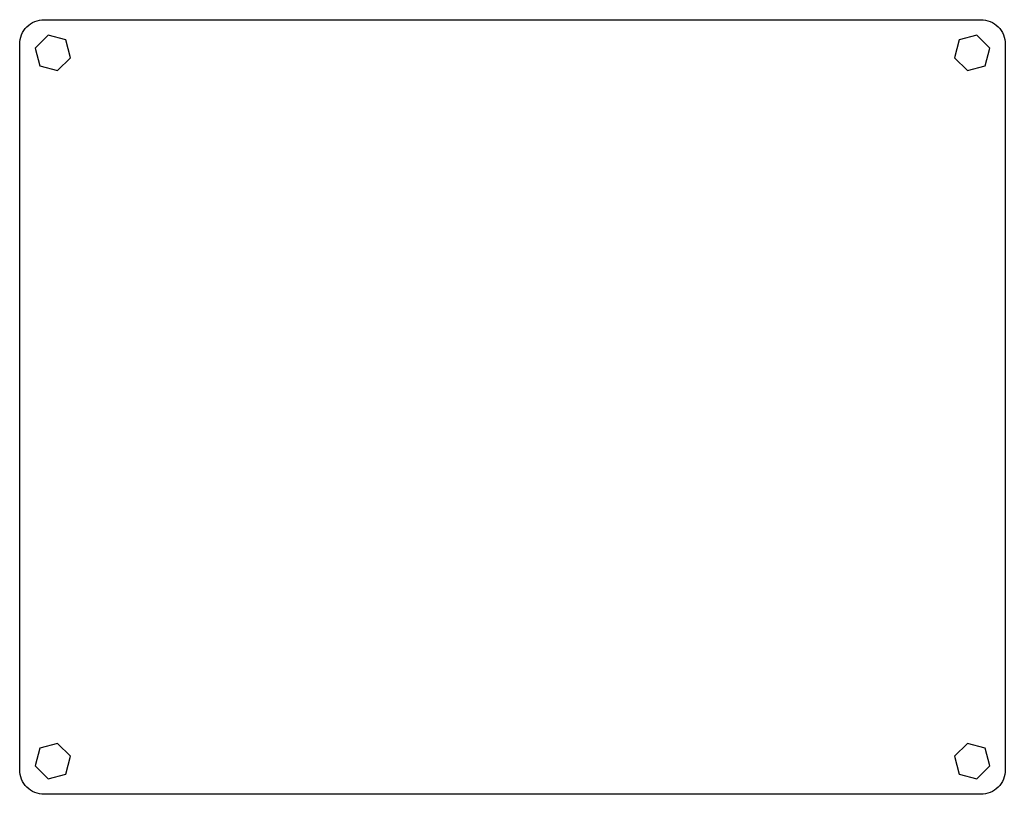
# Model space of a CAD drawing. Header units: millimetres. Extents: x -156 to 5, y -3 to 124.
import ezdxf

# ---------------------------------------------------------------- set-up
doc = ezdxf.new("R2010")
doc.units = ezdxf.units.MM
doc.layers.get('0').update_dxf_attribs({"linetype": 'CONTINUOUS'})

msp = doc.modelspace()

# ---------------------------------------------------------------- linework, layer by layer
msp.add_lwpolyline([(5.49, 119.83), (5.49, 119.83), (5.49, 1.03, -0.414214), (1.49, -2.97), (-151.87, -2.97, -0.414214), (-155.87, 1.03), (-155.87, 119.83, -0.414214), (-151.87, 123.83), (-151.87, 123.83), (1.49, 123.83, -0.414214)], format="xyb", close=True)
for points in [[(-151.21, 121.29), (-153.33, 119.17), (-152.56, 116.27), (-149.66, 115.49), (-147.53, 117.61), (-148.31, 120.51)], [(2.18, 116.27), (2.95, 119.17), (0.83, 121.29), (-2.07, 120.51), (-2.85, 117.61), (-0.72, 115.49)], [(-148.31, 0.35), (-147.53, 3.25), (-149.66, 5.37), (-152.56, 4.59), (-153.33, 1.69), (-151.21, -0.43)], [(0.83, -0.43), (2.95, 1.69), (2.18, 4.59), (-0.72, 5.37), (-2.85, 3.25), (-2.07, 0.35)]]:
    msp.add_lwpolyline(points, close=True)

doc.saveas('drawing.dxf')
